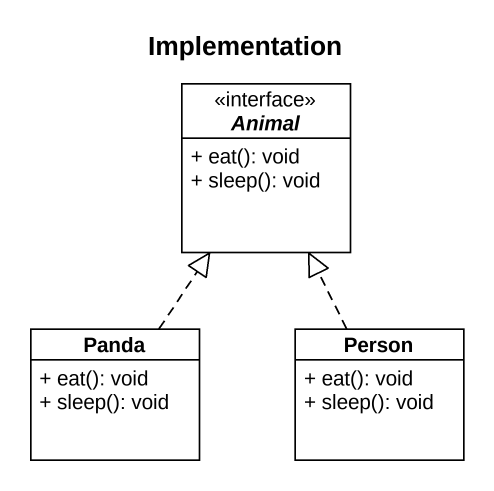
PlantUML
@startuml
title Implementation
hide circle
hide empty members
skinparam classAttributeIconSize 0
interface Animal <<interface>> {
  + eat(): void
  + sleep(): void
}
class Panda {
  + eat(): void
  + sleep(): void
}
class "Person" as Person_ {
  + eat(): void
  + sleep(): void
}
Panda .up.|> Animal
Person_ .up.|> Animal
@enduml
